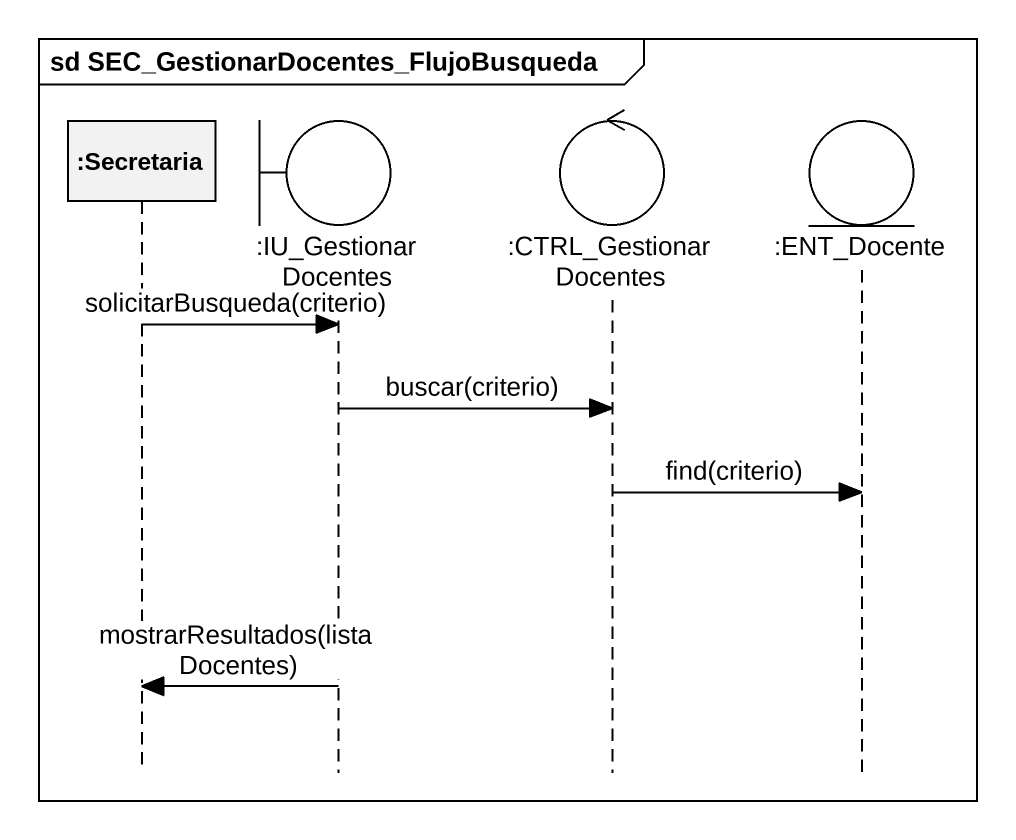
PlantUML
@startuml
mainframe sd SEC_GestionarDocentes_FlujoBusqueda
hide footbox
participant ":Secretaria" as Secretaria
boundary ":IU_GestionarDocentes" as IU_GestionarDocentes
control ":CTRL_GestionarDocentes" as CTRL_GestionarDocentes
entity ":ENT_Docente" as ENT_Docente

Secretaria -> IU_GestionarDocentes : solicitarBusqueda(criterio)
IU_GestionarDocentes -> CTRL_GestionarDocentes : buscar(criterio)
CTRL_GestionarDocentes -> ENT_Docente : find(criterio)
IU_GestionarDocentes -> Secretaria : mostrarResultados(listaDocentes)
@enduml
